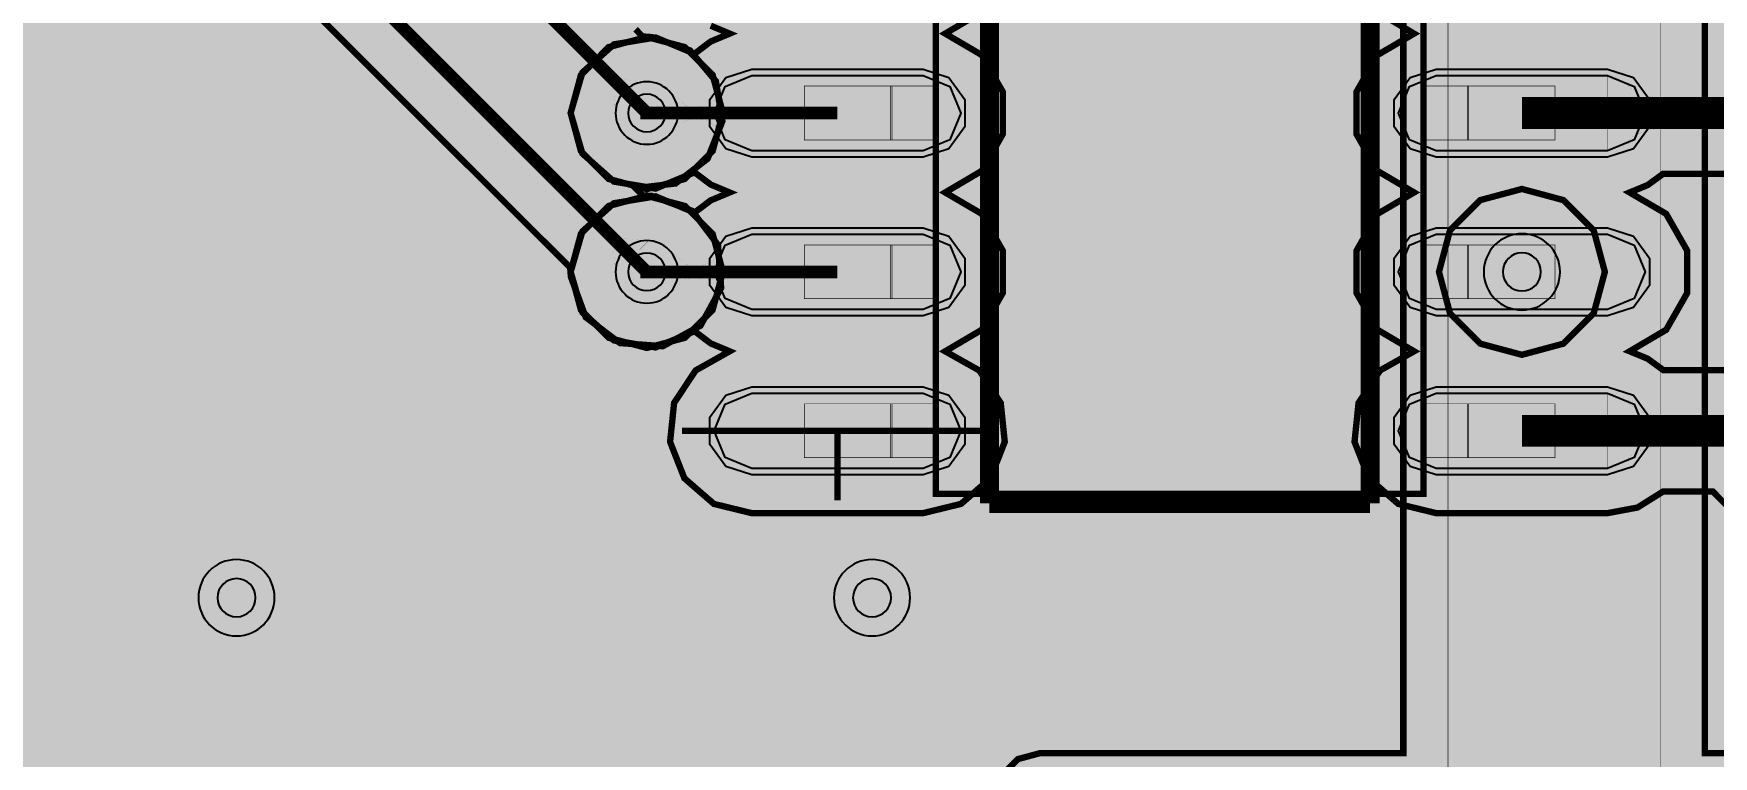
# Model space of a CAD drawing. Header units: millimetres. Extents: x 0 to 100, y -100 to 0.
# Drawn here: x 8.84 to 22.27, y -77.77 to -71.99 of the extents above; entities that cross this region are included whole.
import ezdxf

# ---------------------------------------------------------------- set-up
doc = ezdxf.new("R2010")
doc.units = ezdxf.units.MM
doc.header["$MEASUREMENT"] = 0
for name, color, linetype, true_color in [('Bottom-Layer', 7, 'Continuous', 0x0000ff), ('Component-Shape-Layer', 7, 'Continuous', 0x00cccc), ('Hole-Layer', 7, 'Continuous', 0x222222), ('Inner1', 7, 'Continuous', 0x999966), ('Inner2', 7, 'Continuous', 0x008000), ('Multi-Layer', 7, 'Continuous', 0xc0c0c0), ('Pin-Floating-Layer', 7, 'Continuous', 0xff99ff), ('Pin-Soldering-Layer', 7, 'Continuous', 0xcc9999), ('Top-Layer', 7, 'Continuous', 0xff0000), ('Top-Paste-Mask-Layer', 7, 'Continuous', 0x808080), ('Top-Silkscreen-Layer', 7, 'Continuous', 0xffcc00), ('Top-Solder-Mask-Layer', 7, 'Continuous', 0x800080)]:
    doc.layers.add(name, color=color, linetype=linetype, true_color=true_color)

msp = doc.modelspace()

# ---------------------------------------------------------------- hatches: boundary and pattern name
at = {"layer": 'Bottom-Layer'}
for points in [[(99.642, -0.358), (99.642, -99.642), (0.358, -99.642), (0.358, -0.358)], [(13.136, -72.63), (13.218, -72.934), (13.44, -73.157), (13.745, -73.238), (14.049, -73.157), (14.271, -72.934), (14.353, -72.63), (14.271, -72.326), (14.049, -72.103), (13.745, -72.022), (13.44, -72.103), (13.218, -72.326)], [(13.136, -73.9), (13.218, -74.204), (13.44, -74.427), (13.745, -74.508), (14.049, -74.427), (14.271, -74.204), (14.353, -73.9), (14.271, -73.596), (14.049, -73.373), (13.745, -73.292), (13.44, -73.373), (13.218, -73.596)], [(20.077, -73.9), (20.165, -74.231), (20.408, -74.474), (20.74, -74.563), (21.071, -74.474), (21.314, -74.231), (21.403, -73.9), (21.314, -73.568), (21.071, -73.326), (20.74, -73.237), (20.408, -73.326), (20.165, -73.568)]]:
    msp.add_hatch(color=256, dxfattribs=at).paths.add_polyline_path(points)
at = {"layer": 'Inner1'}
for points in [[(99.642, -0.358), (99.642, -99.642), (0.358, -99.642), (0.358, -0.358)], [(7.075, -50.822), (6.826, -51.097), (6.736, -51.457), (6.826, -51.817), (7.075, -52.092), (6.826, -52.367), (6.736, -52.727), (6.826, -53.087), (7.075, -53.362), (6.826, -53.637), (6.736, -53.997), (6.826, -54.357), (7.075, -54.632), (6.826, -54.907), (6.736, -55.267), (6.826, -55.627), (7.075, -55.902), (6.826, -56.177), (6.736, -56.537), (6.826, -56.897), (7.075, -57.172), (6.826, -57.447), (6.736, -57.807), (6.826, -58.167), (7.075, -58.442), (6.826, -58.717), (6.736, -59.077), (6.826, -59.437), (7.075, -59.712), (6.826, -59.987), (6.736, -60.347), (6.826, -60.707), (7.075, -60.982), (6.819, -61.27), (6.737, -61.647), (6.849, -62.017), (7.127, -62.284), (7.501, -62.381), (7.874, -62.284), (8.152, -62.017), (8.264, -61.647), (8.182, -61.27), (7.926, -60.982), (8.175, -60.707), (8.265, -60.347), (8.175, -59.987), (7.926, -59.712), (8.175, -59.437), (8.265, -59.077), (8.175, -58.717), (7.926, -58.442), (8.175, -58.167), (8.265, -57.807), (8.175, -57.447), (7.926, -57.172), (8.175, -56.897), (8.265, -56.537), (8.175, -56.177), (7.926, -55.902), (8.175, -55.627), (8.265, -55.267), (8.175, -54.907), (7.926, -54.632), (8.175, -54.357), (8.265, -53.997), (8.175, -53.637), (7.926, -53.362), (8.175, -53.087), (8.265, -52.727), (8.175, -52.367), (7.926, -52.092), (8.175, -51.817), (8.265, -51.457), (8.175, -51.097), (7.926, -50.822), (8.175, -50.547), (8.265, -50.187), (8.175, -49.827), (7.926, -49.552), (8.137, -49.34), (8.251, -49.064), (8.25, -48.765), (8.249, -48.754), (8.736, -48.267), (8.822, -48.635), (9.075, -48.917), (8.979, -48.993), (8.897, -49.083), (8.76, -49.363), (8.746, -49.674), (8.857, -49.964), (9.075, -50.187), (8.979, -50.263), (8.897, -50.353), (8.76, -50.633), (8.746, -50.944), (8.857, -51.234), (9.075, -51.457), (8.979, -51.533), (8.897, -51.623), (8.76, -51.903), (8.746, -52.214), (8.857, -52.504), (9.075, -52.727), (8.979, -52.803), (8.897, -52.893), (8.76, -53.173), (8.746, -53.484), (8.857, -53.774), (9.075, -53.997), (8.826, -54.272), (8.736, -54.632), (8.826, -54.992), (9.075, -55.267), (8.826, -55.542), (8.736, -55.902), (8.826, -56.262), (9.075, -56.537), (8.979, -56.613), (8.897, -56.703), (8.76, -56.983), (8.746, -57.294), (8.857, -57.584), (9.075, -57.807), (8.979, -57.883), (8.897, -57.973), (8.76, -58.253), (8.746, -58.564), (8.857, -58.854), (9.075, -59.077), (8.979, -59.153), (8.897, -59.243), (8.76, -59.523), (8.746, -59.834), (8.857, -60.124), (9.075, -60.347), (8.826, -60.622), (8.736, -60.983), (8.827, -61.343), (9.076, -61.618), (9.091, -61.63), (9.091, -69.656), (9.123, -69.813), (9.211, -69.945), (13.132, -73.866), (13.138, -73.94), (13.256, -74.262), (13.53, -74.469), (13.873, -74.494), (14.174, -74.33), (14.339, -74.028), (14.314, -73.686), (14.107, -73.412), (13.785, -73.293), (13.711, -73.288), (13.655, -73.231), (13.975, -73.193), (14.231, -72.995), (14.349, -72.695), (14.297, -72.376), (14.09, -72.129), (13.785, -72.023), (13.711, -72.018), (13.655, -71.961), (13.975, -71.923), (14.231, -71.725), (14.349, -71.425), (14.297, -71.106), (14.09, -70.859), (13.785, -70.753), (13.711, -70.748), (13.655, -70.691), (13.975, -70.653), (14.231, -70.455), (14.349, -70.155), (14.297, -69.836), (14.09, -69.589), (13.785, -69.483), (13.711, -69.478), (13.655, -69.421), (13.975, -69.383), (14.231, -69.185), (14.349, -68.885), (14.297, -68.566), (14.09, -68.319), (13.785, -68.213), (13.711, -68.208), (13.655, -68.151), (13.975, -68.113), (14.231, -67.915), (14.349, -67.615), (14.297, -67.296), (14.09, -67.049), (13.785, -66.943), (13.711, -66.938), (13.655, -66.881), (13.975, -66.843), (14.231, -66.645), (14.349, -66.345), (14.297, -66.026), (14.09, -65.779), (13.785, -65.673), (13.711, -65.668), (12.143, -64.1), (12.143, -61.095), (18.608, -67.559), (18.679, -67.835), (18.867, -68.048), (19.133, -68.152), (19.417, -68.124), (19.656, -67.969), (19.799, -67.723), (19.813, -67.438), (19.697, -67.178), (19.474, -66.999), (19.195, -66.942), (19.148, -66.943), (12.347, -60.141), (12.347, -58.252), (13.132, -59.037), (13.138, -59.111), (13.256, -59.433), (13.53, -59.64), (13.873, -59.665), (14.174, -59.501), (14.339, -59.199), (14.314, -58.857), (14.107, -58.583), (13.785, -58.464), (13.711, -58.459), (13.655, -58.402), (13.975, -58.364), (14.231, -58.166), (14.349, -57.866), (14.297, -57.547), (14.09, -57.3), (13.785, -57.194), (13.711, -57.189), (13.655, -57.132), (13.975, -57.094), (14.231, -56.896), (14.349, -56.596), (14.297, -56.277), (14.09, -56.03), (13.785, -55.924), (13.711, -55.919), (13.655, -55.862), (13.975, -55.824), (14.231, -55.626), (14.349, -55.326), (14.297, -55.007), (14.09, -54.76), (13.785, -54.654), (13.711, -54.649), (13.655, -54.592), (13.975, -54.554), (14.231, -54.356), (14.349, -54.056), (14.297, -53.737), (14.09, -53.49), (13.785, -53.384), (13.711, -53.379), (13.655, -53.322), (13.975, -53.284), (14.231, -53.086), (14.349, -52.786), (14.297, -52.467), (14.09, -52.22), (13.785, -52.114), (13.711, -52.109), (13.701, -52.098), (13.701, -52.057), (13.937, -52.028), (14.143, -51.91), (14.289, -51.722), (14.351, -51.492), (14.321, -51.256), (14.202, -51.05), (14.154, -50.994), (14.154, -47.452), (14.123, -47.296), (14.034, -47.163), (10.248, -43.377), (10.25, -43.35), (10.263, -43.257), (10.264, -43.163), (10.261, -43.122), (10.255, -43.081), (18.721, -51.546), (18.721, -52.264), (18.673, -52.32), (18.529, -52.632), (18.576, -52.972), (18.801, -53.232), (19.13, -53.329), (19.46, -53.232), (19.684, -52.972), (19.732, -52.632), (19.587, -52.32), (19.539, -52.264), (19.539, -51.614), (19.581, -51.363), (19.466, -51.135), (19.428, -51.097), (19.419, -51.088), (19.41, -51.079), (12.968, -44.637), (13.021, -44.647), (13.074, -44.651), (13.288, -44.651), (13.344, -44.699), (13.655, -44.843), (13.995, -44.796), (14.256, -44.571), (14.353, -44.242), (14.256, -43.912), (13.996, -43.688), (13.656, -43.64), (13.344, -43.784), (13.288, -43.833), (13.243, -43.833), (10.248, -40.837), (10.25, -40.81), (10.257, -40.774), (10.261, -40.738), (12.785, -43.261), (12.917, -43.35), (13.074, -43.381), (13.288, -43.381), (13.344, -43.429), (13.655, -43.573), (13.995, -43.526), (14.256, -43.301), (14.353, -42.972), (14.256, -42.642), (13.996, -42.418), (13.656, -42.37), (13.344, -42.514), (13.288, -42.563), (13.243, -42.563), (10.248, -39.567), (10.25, -39.54), (10.258, -39.494), (10.263, -39.447), (10.265, -39.4), (10.264, -39.353), (10.178, -39.037), (9.967, -38.786), (9.671, -38.647), (9.344, -38.643), (9.045, -38.777), (9.045, -29.611), (13.143, -25.513), (13.174, -25.813), (13.345, -26.061), (13.614, -26.197), (13.915, -26.186), (14.175, -26.033), (14.328, -25.773), (14.338, -25.472), (14.203, -25.203), (13.954, -25.032), (13.655, -25.001), (13.711, -24.945), (13.784, -24.94), (14.089, -24.834), (14.297, -24.587), (14.349, -24.268), (14.231, -23.967), (13.975, -23.77), (13.655, -23.731), (13.711, -23.675), (13.784, -23.67), (14.089, -23.564), (14.297, -23.317), (14.349, -22.998), (14.231, -22.697), (13.975, -22.5), (13.655, -22.461), (13.711, -22.405), (13.784, -22.4), (14.043, -22.323), (14.243, -22.141), (14.345, -21.891), (14.328, -21.621), (14.196, -21.386), (13.975, -21.23), (14.14, -21.066), (16.545, -21.066), (18.612, -23.133), (18.712, -23.403), (18.925, -23.597), (19.203, -23.671), (19.484, -23.608), (19.705, -23.424), (19.816, -23.158), (19.793, -22.871), (19.64, -22.627), (19.392, -22.481), (19.104, -22.465), (19.101, -22.465), (17.003, -20.368), (16.871, -20.279), (16.714, -20.248), (13.92, -20.248), (13.688, -20.32), (13.538, -20.511), (6.569, -27.48), (6.48, -27.613), (6.449, -27.769), (6.449, -44.471), (6.48, -44.627), (6.569, -44.76), (6.752, -44.944), (6.751, -44.955), (6.75, -45.254), (6.864, -45.53), (7.075, -45.742), (6.842, -45.99), (6.739, -46.314), (6.788, -46.651), (6.977, -46.934), (7.025, -46.975), (7.075, -47.012), (6.833, -47.275), (6.737, -47.62), (6.809, -47.971), (7.032, -48.251), (7.053, -48.267), (7.075, -48.282), (6.833, -48.545), (6.737, -48.89), (6.809, -49.241), (7.032, -49.521), (7.053, -49.537), (7.075, -49.552), (6.826, -49.827), (6.736, -50.187), (6.826, -50.547)], [(20.077, -73.9), (20.165, -74.231), (20.408, -74.474), (20.74, -74.563), (21.071, -74.474), (21.314, -74.231), (21.403, -73.9), (21.314, -73.568), (21.071, -73.326), (20.74, -73.237), (20.408, -73.326), (20.165, -73.568)]]:
    msp.add_hatch(color=256, dxfattribs=at).paths.add_polyline_path(points)
at = {"layer": 'Inner2'}
for points in [[(99.642, -0.358), (99.642, -99.642), (0.358, -99.642), (0.358, -0.358)], [(20.15, -80.477), (21.845, -80.477), (22.084, -80.385), (22.201, -80.158), (22.396, -80.158), (22.262, -80.424), (22.257, -80.721), (22.384, -80.991), (22.615, -81.178), (22.906, -81.245), (23.196, -81.178), (23.427, -80.991), (23.554, -80.721), (23.55, -80.424), (23.416, -80.158), (52.054, -80.158), (51.92, -80.424), (51.915, -80.721), (52.042, -80.991), (52.274, -81.178), (52.564, -81.245), (52.854, -81.178), (53.085, -80.991), (53.212, -80.721), (53.208, -80.424), (53.074, -80.158), (66.883, -80.158), (66.749, -80.424), (66.744, -80.721), (66.871, -80.991), (67.103, -81.178), (67.393, -81.245), (67.683, -81.178), (67.914, -80.991), (68.041, -80.721), (68.037, -80.424), (67.903, -80.158), (75.335, -80.158), (75.443, -80.22), (75.565, -80.241), (85.725, -80.241), (85.904, -80.193), (86.035, -80.062), (86.083, -79.883), (86.083, -70.57), (86.153, -70.407), (86.176, -70.231), (86.153, -70.056), (86.083, -69.893), (86.083, -68.072), (86.035, -67.893), (85.904, -67.762), (85.725, -67.714), (75.565, -67.714), (75.386, -67.762), (75.255, -67.893), (75.207, -68.072), (75.207, -77.747), (22.203, -77.747), (22.203, -22.203), (83.525, -22.203), (83.704, -22.155), (83.835, -22.024), (83.883, -21.845), (83.883, -20.15), (83.835, -19.971), (83.704, -19.84), (83.525, -19.792), (32.89, -19.792), (33.176, -19.571), (33.303, -19.233), (33.235, -18.878), (32.99, -18.612), (32.643, -18.514), (32.295, -18.612), (32.05, -18.878), (31.982, -19.233), (32.109, -19.571), (32.395, -19.792), (22.203, -19.792), (22.203, -17.302), (22.155, -17.123), (22.024, -16.992), (21.845, -16.944), (21.082, -16.944), (20.752, -16.856), (20.422, -16.944), (20.15, -16.944), (19.971, -16.992), (19.84, -17.123), (19.792, -17.302), (19.792, -22.869), (19.6, -22.591), (19.288, -22.459), (18.955, -22.514), (18.702, -22.738), (18.608, -23.063), (18.702, -23.388), (18.955, -23.612), (19.288, -23.667), (19.6, -23.534), (19.792, -23.256), (19.792, -67.356), (19.6, -67.078), (19.288, -66.946), (18.955, -67.001), (18.702, -67.225), (18.608, -67.55), (18.702, -67.875), (18.955, -68.099), (19.288, -68.154), (19.6, -68.021), (19.792, -67.743), (19.792, -77.747), (16.891, -77.747), (16.712, -77.795), (16.581, -77.926), (16.533, -78.105), (16.533, -79.8), (16.581, -79.979), (16.712, -80.11), (16.891, -80.158), (19.794, -80.158), (19.911, -80.385)], [(20.15, -17.302), (21.845, -17.302), (21.845, -80.119), (20.15, -80.119)], [(13.136, -72.63), (13.218, -72.934), (13.44, -73.157), (13.745, -73.238), (14.049, -73.157), (14.271, -72.934), (14.353, -72.63), (14.271, -72.326), (14.049, -72.103), (13.745, -72.022), (13.44, -72.103), (13.218, -72.326)], [(13.136, -73.9), (13.218, -74.204), (13.44, -74.427), (13.745, -74.508), (14.049, -74.427), (14.271, -74.204), (14.353, -73.9), (14.271, -73.596), (14.049, -73.373), (13.745, -73.292), (13.44, -73.373), (13.218, -73.596)]]:
    msp.add_hatch(color=256, dxfattribs=at).paths.add_polyline_path(points)
at = {"layer": 'Pin-Floating-Layer'}
for points in [[(15.694, -72.415), (16.064, -72.415), (16.064, -72.845), (15.694, -72.845)], [(15.694, -72.415), (16.064, -72.415), (16.064, -72.845), (15.694, -72.845)], [(20.314, -72.415), (20.314, -72.845), (19.944, -72.845), (19.944, -72.415)], [(20.314, -72.415), (20.314, -72.845), (19.944, -72.845), (19.944, -72.415)], [(15.694, -73.685), (16.064, -73.685), (16.064, -74.115), (15.694, -74.115)], [(15.694, -73.685), (16.064, -73.685), (16.064, -74.115), (15.694, -74.115)], [(20.314, -73.685), (20.314, -74.115), (19.944, -74.115), (19.944, -73.685)], [(20.314, -73.685), (20.314, -74.115), (19.944, -74.115), (19.944, -73.685)], [(15.694, -74.955), (16.064, -74.955), (16.064, -75.385), (15.694, -75.385)], [(15.694, -74.955), (16.064, -74.955), (16.064, -75.385), (15.694, -75.385)], [(20.314, -74.955), (20.314, -75.385), (19.944, -75.385), (19.944, -74.955)], [(20.314, -74.955), (20.314, -75.385), (19.944, -75.385), (19.944, -74.955)]]:
    msp.add_hatch(color=256, dxfattribs=at).paths.add_polyline_path(points)
at = {"layer": 'Pin-Soldering-Layer'}
for points in [[(15.004, -72.415), (15.704, -72.415), (15.704, -72.845), (15.004, -72.845)], [(15.004, -72.415), (15.704, -72.415), (15.704, -72.845), (15.004, -72.845)], [(21.004, -72.415), (21.004, -72.845), (20.304, -72.845), (20.304, -72.415)], [(21.004, -72.415), (21.004, -72.845), (20.304, -72.845), (20.304, -72.415)], [(15.004, -73.685), (15.704, -73.685), (15.704, -74.115), (15.004, -74.115)], [(15.004, -73.685), (15.704, -73.685), (15.704, -74.115), (15.004, -74.115)], [(21.004, -73.685), (21.004, -74.115), (20.304, -74.115), (20.304, -73.685)], [(21.004, -73.685), (21.004, -74.115), (20.304, -74.115), (20.304, -73.685)], [(15.004, -74.955), (15.704, -74.955), (15.704, -75.385), (15.004, -75.385)], [(15.004, -74.955), (15.704, -74.955), (15.704, -75.385), (15.004, -75.385)], [(21.004, -74.955), (21.004, -75.385), (20.304, -75.385), (20.304, -74.955)], [(21.004, -74.955), (21.004, -75.385), (20.304, -75.385), (20.304, -74.955)]]:
    msp.add_hatch(color=256, dxfattribs=at).paths.add_polyline_path(points)
at = {"layer": 'Top-Layer'}
for points in [[(99.642, -0.358), (99.642, -99.642), (0.358, -99.642), (0.358, -0.358)], [(21.87, -73.115), (24.098, -73.115), (24.284, -73.078), (24.441, -72.973), (25.794, -71.62), (25.899, -71.463), (25.936, -71.277), (25.936, -51.378), (28.546, -53.988), (28.789, -54.277), (28.979, -54.603), (28.979, -66.548), (29.016, -66.734), (29.121, -66.891), (33.439, -71.209), (33.596, -71.314), (33.782, -71.351), (47.371, -71.351), (47.557, -71.314), (47.714, -71.209), (51.222, -67.702), (51.222, -70.719), (48.437, -73.503), (48.147, -73.747), (47.82, -73.937), (29.591, -73.937), (29.405, -73.974), (29.248, -74.079), (27.643, -75.685), (27.537, -75.842), (27.5, -76.028), (27.5, -78.003), (27.41, -78.128), (27.351, -78.272), (27.292, -78.128), (27.201, -78.003), (27.201, -76.458), (27.209, -76.443), (27.225, -76.421), (27.358, -76.162), (27.367, -75.871), (27.25, -75.604), (27.03, -75.413), (26.749, -75.335), (26.462, -75.384), (26.224, -75.552), (26.081, -75.806), (25.937, -75.552), (25.699, -75.384), (25.412, -75.335), (25.132, -75.413), (24.912, -75.604), (24.795, -75.871), (24.803, -76.162), (24.936, -76.421), (24.952, -76.443), (24.96, -76.458), (24.96, -78.003), (24.87, -78.128), (24.811, -78.272), (24.752, -78.128), (24.661, -78.003), (24.661, -76.881), (24.624, -76.695), (24.519, -76.538), (22.808, -74.827), (22.65, -74.722), (22.465, -74.685), (21.87, -74.685), (21.745, -74.594), (21.601, -74.535), (21.893, -74.363), (22.061, -74.069), (22.061, -73.73), (21.893, -73.436), (21.601, -73.265), (21.745, -73.206)], [(14.126, -73.426), (13.815, -73.296), (13.482, -73.351), (13.23, -73.576), (13.136, -73.9), (13.23, -74.224), (13.482, -74.448), (13.815, -74.504), (14.126, -74.374), (14.256, -74.472), (14.407, -74.535), (14.135, -74.688), (13.963, -74.948), (13.931, -75.259), (14.045, -75.55), (14.281, -75.755), (14.584, -75.829), (15.953, -75.829), (16.256, -75.755), (16.492, -75.55), (16.606, -75.259), (16.574, -74.948), (16.402, -74.688), (16.13, -74.535), (16.422, -74.363), (16.59, -74.069), (16.59, -73.73), (16.422, -73.436), (16.13, -73.265), (16.422, -73.093), (16.59, -72.799), (16.59, -72.46), (16.422, -72.166), (16.13, -71.995), (16.422, -71.823), (16.59, -71.529), (16.59, -71.19), (16.422, -70.896), (16.13, -70.725), (16.422, -70.553), (16.59, -70.259), (16.59, -69.92), (16.422, -69.626), (16.13, -69.455), (16.422, -69.283), (16.59, -68.989), (16.59, -68.65), (16.422, -68.356), (16.13, -68.185), (16.422, -68.013), (16.59, -67.719), (16.59, -67.38), (16.422, -67.086), (16.13, -66.915), (16.402, -66.762), (16.574, -66.501), (16.606, -66.191), (16.492, -65.9), (16.256, -65.695), (15.953, -65.621), (14.584, -65.621), (14.337, -65.669), (14.126, -65.806), (13.815, -65.676), (13.482, -65.731), (13.23, -65.956), (13.136, -66.28), (13.23, -66.604), (13.482, -66.828), (13.815, -66.884), (14.126, -66.754), (14.256, -66.852), (14.407, -66.915), (14.256, -66.978), (14.126, -67.076), (13.815, -66.946), (13.482, -67.001), (13.23, -67.226), (13.136, -67.55), (13.23, -67.874), (13.482, -68.098), (13.815, -68.154), (14.126, -68.024), (14.256, -68.122), (14.407, -68.185), (14.256, -68.248), (14.126, -68.346), (13.815, -68.216), (13.482, -68.271), (13.23, -68.496), (13.136, -68.82), (13.23, -69.144), (13.482, -69.368), (13.815, -69.424), (14.126, -69.294), (14.256, -69.392), (14.407, -69.455), (14.256, -69.518), (14.126, -69.616), (13.815, -69.486), (13.482, -69.541), (13.23, -69.766), (13.136, -70.09), (13.23, -70.414), (13.482, -70.638), (13.815, -70.694), (14.126, -70.564), (14.256, -70.662), (14.407, -70.725), (14.256, -70.788), (14.126, -70.886), (13.815, -70.756), (13.482, -70.811), (13.23, -71.036), (13.136, -71.36), (13.23, -71.684), (13.482, -71.908), (13.815, -71.964), (14.126, -71.834), (14.256, -71.932), (14.407, -71.995), (14.256, -72.058), (14.126, -72.156), (13.815, -72.026), (13.482, -72.081), (13.23, -72.306), (13.136, -72.63), (13.23, -72.954), (13.482, -73.178), (13.815, -73.234), (14.126, -73.104), (14.256, -73.202), (14.407, -73.265), (14.256, -73.328)], [(14.584, -72.931), (14.371, -72.843), (14.283, -72.63), (14.371, -72.417), (14.584, -72.329), (15.953, -72.329), (16.166, -72.417), (16.254, -72.63), (16.166, -72.843), (15.953, -72.931)], [(20.055, -72.931), (19.842, -72.843), (19.754, -72.63), (19.842, -72.417), (20.055, -72.329), (21.424, -72.329), (21.637, -72.417), (21.725, -72.63), (21.637, -72.843), (21.424, -72.931)], [(14.584, -74.201), (14.371, -74.113), (14.283, -73.9), (14.371, -73.687), (14.584, -73.599), (15.953, -73.599), (16.166, -73.687), (16.254, -73.9), (16.166, -74.113), (15.953, -74.201)], [(20.055, -74.201), (19.842, -74.113), (19.754, -73.9), (19.842, -73.687), (20.055, -73.599), (21.424, -73.599), (21.637, -73.687), (21.725, -73.9), (21.637, -74.113), (21.424, -74.201)], [(14.584, -75.471), (14.371, -75.383), (14.283, -75.17), (14.371, -74.957), (14.584, -74.869), (15.953, -74.869), (16.166, -74.957), (16.254, -75.17), (16.166, -75.383), (15.953, -75.471)], [(20.055, -75.471), (19.842, -75.383), (19.754, -75.17), (19.842, -74.957), (20.055, -74.869), (21.424, -74.869), (21.637, -74.957), (21.725, -75.17), (21.637, -75.383), (21.424, -75.471)]]:
    msp.add_hatch(color=256, dxfattribs=at).paths.add_polyline_path(points)
at = {"layer": 'Top-Paste-Mask-Layer'}
for points in [[(14.584, -72.931), (14.371, -72.843), (14.283, -72.63), (14.371, -72.417), (14.584, -72.329), (15.953, -72.329), (16.166, -72.417), (16.254, -72.63), (16.166, -72.843), (15.953, -72.931)], [(20.055, -72.931), (19.842, -72.843), (19.754, -72.63), (19.842, -72.417), (20.055, -72.329), (21.424, -72.329), (21.637, -72.417), (21.725, -72.63), (21.637, -72.843), (21.424, -72.931)], [(14.584, -74.201), (14.371, -74.113), (14.283, -73.9), (14.371, -73.687), (14.584, -73.599), (15.953, -73.599), (16.166, -73.687), (16.254, -73.9), (16.166, -74.113), (15.953, -74.201)], [(20.055, -74.201), (19.842, -74.113), (19.754, -73.9), (19.842, -73.687), (20.055, -73.599), (21.424, -73.599), (21.637, -73.687), (21.725, -73.9), (21.637, -74.113), (21.424, -74.201)], [(14.584, -75.471), (14.371, -75.383), (14.283, -75.17), (14.371, -74.957), (14.584, -74.869), (15.953, -74.869), (16.166, -74.957), (16.254, -75.17), (16.166, -75.383), (15.953, -75.471)], [(20.055, -75.471), (19.842, -75.383), (19.754, -75.17), (19.842, -74.957), (20.055, -74.869), (21.424, -74.869), (21.637, -74.957), (21.725, -75.17), (21.637, -75.383), (21.424, -75.471)]]:
    msp.add_hatch(color=256, dxfattribs=at).paths.add_polyline_path(points)
at = {"layer": 'Top-Solder-Mask-Layer'}
for points in [[(14.584, -72.982), (14.377, -72.915), (14.249, -72.739), (14.249, -72.521), (14.377, -72.345), (14.584, -72.278), (15.953, -72.278), (16.16, -72.345), (16.288, -72.521), (16.288, -72.739), (16.16, -72.915), (15.953, -72.982)], [(20.055, -72.982), (19.848, -72.915), (19.72, -72.739), (19.72, -72.521), (19.848, -72.345), (20.055, -72.278), (21.424, -72.278), (21.631, -72.345), (21.759, -72.521), (21.759, -72.739), (21.631, -72.915), (21.424, -72.982)], [(14.584, -74.252), (14.377, -74.185), (14.249, -74.009), (14.249, -73.791), (14.377, -73.615), (14.584, -73.548), (15.953, -73.548), (16.16, -73.615), (16.288, -73.791), (16.288, -74.009), (16.16, -74.185), (15.953, -74.252)], [(20.055, -74.252), (19.848, -74.185), (19.72, -74.009), (19.72, -73.791), (19.848, -73.615), (20.055, -73.548), (21.424, -73.548), (21.631, -73.615), (21.759, -73.791), (21.759, -74.009), (21.631, -74.185), (21.424, -74.252)], [(14.584, -75.522), (14.377, -75.455), (14.249, -75.279), (14.249, -75.061), (14.377, -74.885), (14.584, -74.818), (15.953, -74.818), (16.16, -74.885), (16.288, -75.061), (16.288, -75.279), (16.16, -75.455), (15.953, -75.522)], [(20.055, -75.522), (19.848, -75.455), (19.72, -75.279), (19.72, -75.061), (19.848, -74.885), (20.055, -74.818), (21.424, -74.818), (21.631, -74.885), (21.759, -75.061), (21.759, -75.279), (21.631, -75.455), (21.424, -75.522)]]:
    msp.add_hatch(color=256, dxfattribs=at).paths.add_polyline_path(points)

# ---------------------------------------------------------------- linework, layer by layer
at = {"layer": 'Bottom-Layer', "const_width": 0.0508}
for points in [[(13.136, -72.63), (13.218, -72.934), (13.44, -73.157), (13.745, -73.238), (14.049, -73.157), (14.271, -72.934), (14.353, -72.63), (14.271, -72.326), (14.049, -72.103), (13.745, -72.022), (13.44, -72.103), (13.218, -72.326)], [(13.136, -73.9), (13.218, -74.204), (13.44, -74.427), (13.745, -74.508), (14.049, -74.427), (14.271, -74.204), (14.353, -73.9), (14.271, -73.596), (14.049, -73.373), (13.745, -73.292), (13.44, -73.373), (13.218, -73.596)], [(20.077, -73.9), (20.165, -74.231), (20.408, -74.474), (20.74, -74.563), (21.071, -74.474), (21.314, -74.231), (21.403, -73.9), (21.314, -73.568), (21.071, -73.326), (20.74, -73.237), (20.408, -73.326), (20.165, -73.568)]]:
    msp.add_lwpolyline(points, close=True, dxfattribs=at)
at = {"layer": 'Component-Shape-Layer', "const_width": 0.0508}
msp.add_lwpolyline([(16.054, -65.775), (19.954, -65.775), (19.954, -75.675), (16.054, -75.675)], close=True, dxfattribs=at)
msp.add_lwpolyline([(16.054, -65.775), (19.954, -65.775), (19.954, -75.675), (16.054, -75.675)], close=True, dxfattribs=at)
at = {"layer": 'Hole-Layer'}
for points in [[(13.595, -72.63, 1), (13.895, -72.63, 1)], [(13.595, -73.9, 1), (13.895, -73.9, 1)], [(20.587, -73.9, 1), (20.892, -73.9, 1)]]:
    msp.add_lwpolyline(points, format="xyb", close=True, dxfattribs=at)
for points in [[(10.313, -76.505, 1), (10.618, -76.505), (10.618, -76.505, 1), (10.313, -76.505)], [(15.393, -76.505, 1), (15.698, -76.505), (15.698, -76.505, 1), (15.393, -76.505)]]:
    msp.add_lwpolyline(points, format="xyb", dxfattribs=at)
at = {"layer": 'Inner1'}
for points, const_width in [([(13.745, -72.63), (10.668, -69.553)], 0.102), ([(13.745, -73.9), (9.501, -69.656)], 0.102), ([(9.211, -69.945), (13.132, -73.866), (13.138, -73.94), (13.256, -74.262), (13.53, -74.469), (13.873, -74.494), (14.174, -74.33), (14.339, -74.028), (14.314, -73.686), (14.107, -73.412), (13.785, -73.293), (13.711, -73.288), (13.655, -73.231), (13.975, -73.193), (14.231, -72.995), (14.349, -72.695), (14.297, -72.376), (14.09, -72.129), (13.785, -72.023), (13.711, -72.018), (13.655, -71.961)], 0.0508)]:
    msp.add_lwpolyline(points, dxfattribs=dict(at, const_width=const_width))
for points, const_width in [([(13.468, -72.425), (13.54, -72.353), (13.566, -72.363), (13.617, -72.37), (13.76, -72.38), (13.495, -72.646), (13.485, -72.503), (13.478, -72.452)], 0.000254), ([(20.077, -73.9), (20.165, -74.231), (20.408, -74.474), (20.74, -74.563), (21.071, -74.474), (21.314, -74.231), (21.403, -73.9), (21.314, -73.568), (21.071, -73.326), (20.74, -73.237), (20.408, -73.326), (20.165, -73.568)], 0.0508), ([(13.468, -73.695), (13.54, -73.623), (13.566, -73.633), (13.617, -73.64), (13.76, -73.65), (13.495, -73.916), (13.485, -73.773), (13.478, -73.722)], 0.000254)]:
    msp.add_lwpolyline(points, close=True, dxfattribs=dict(at, const_width=const_width))
at = {"layer": 'Inner2'}
for points, const_width in [([(20.15, -17.302), (21.845, -17.302), (21.845, -80.119), (20.15, -80.119)], 0.00508), ([(13.136, -72.63), (13.218, -72.934), (13.44, -73.157), (13.745, -73.238), (14.049, -73.157), (14.271, -72.934), (14.353, -72.63), (14.271, -72.326), (14.049, -72.103), (13.745, -72.022), (13.44, -72.103), (13.218, -72.326)], 0.0508), ([(13.136, -73.9), (13.218, -74.204), (13.44, -74.427), (13.745, -74.508), (14.049, -74.427), (14.271, -74.204), (14.353, -73.9), (14.271, -73.596), (14.049, -73.373), (13.745, -73.292), (13.44, -73.373), (13.218, -73.596)], 0.0508)]:
    msp.add_lwpolyline(points, close=True, dxfattribs=dict(at, const_width=const_width))
at = {"layer": 'Inner2', "const_width": 0.0508}
for points in [[(75.207, -77.747), (22.203, -77.747), (22.203, -22.203), (83.525, -22.203)], [(19.792, -23.256), (19.792, -67.356), (19.6, -67.078), (19.288, -66.946), (18.955, -67.001), (18.702, -67.225), (18.608, -67.55), (18.702, -67.875), (18.955, -68.099), (19.288, -68.154), (19.6, -68.021), (19.792, -67.743), (19.792, -77.747), (16.891, -77.747), (16.712, -77.795), (16.581, -77.926)]]:
    msp.add_lwpolyline(points, dxfattribs=at)
at = {"layer": 'Multi-Layer'}
for points in [[(13.495, -72.63, 1), (13.995, -72.63, 1)], [(13.495, -73.9, 1), (13.995, -73.9, 1)]]:
    msp.add_lwpolyline(points, format="xyb", close=True, dxfattribs=at)
for points in [[(20.435, -73.9, 1), (21.045, -73.9), (21.045, -73.9, 1), (20.435, -73.9)], [(10.16, -76.505, 1), (10.77, -76.505), (10.77, -76.505, 1), (10.16, -76.505)], [(15.24, -76.505, 1), (15.85, -76.505), (15.85, -76.505, 1), (15.24, -76.505)]]:
    msp.add_lwpolyline(points, format="xyb", dxfattribs=at)
at = {"layer": 'Pin-Floating-Layer', "const_width": 0.00508}
for points in [[(15.694, -72.415), (16.064, -72.415), (16.064, -72.845), (15.694, -72.845)], [(15.694, -72.415), (16.064, -72.415), (16.064, -72.845), (15.694, -72.845)], [(20.314, -72.415), (20.314, -72.845), (19.944, -72.845), (19.944, -72.415)], [(20.314, -72.415), (20.314, -72.845), (19.944, -72.845), (19.944, -72.415)], [(15.694, -73.685), (16.064, -73.685), (16.064, -74.115), (15.694, -74.115)], [(15.694, -73.685), (16.064, -73.685), (16.064, -74.115), (15.694, -74.115)], [(20.314, -73.685), (20.314, -74.115), (19.944, -74.115), (19.944, -73.685)], [(20.314, -73.685), (20.314, -74.115), (19.944, -74.115), (19.944, -73.685)], [(15.694, -74.955), (16.064, -74.955), (16.064, -75.385), (15.694, -75.385)], [(15.694, -74.955), (16.064, -74.955), (16.064, -75.385), (15.694, -75.385)], [(20.314, -74.955), (20.314, -75.385), (19.944, -75.385), (19.944, -74.955)], [(20.314, -74.955), (20.314, -75.385), (19.944, -75.385), (19.944, -74.955)]]:
    msp.add_lwpolyline(points, close=True, dxfattribs=at)
at = {"layer": 'Pin-Soldering-Layer', "const_width": 0.00508}
for points in [[(15.004, -72.415), (15.704, -72.415), (15.704, -72.845), (15.004, -72.845)], [(15.004, -72.415), (15.704, -72.415), (15.704, -72.845), (15.004, -72.845)], [(21.004, -72.415), (21.004, -72.845), (20.304, -72.845), (20.304, -72.415)], [(21.004, -72.415), (21.004, -72.845), (20.304, -72.845), (20.304, -72.415)], [(15.004, -73.685), (15.704, -73.685), (15.704, -74.115), (15.004, -74.115)], [(15.004, -73.685), (15.704, -73.685), (15.704, -74.115), (15.004, -74.115)], [(21.004, -73.685), (21.004, -74.115), (20.304, -74.115), (20.304, -73.685)], [(21.004, -73.685), (21.004, -74.115), (20.304, -74.115), (20.304, -73.685)], [(15.004, -74.955), (15.704, -74.955), (15.704, -75.385), (15.004, -75.385)], [(15.004, -74.955), (15.704, -74.955), (15.704, -75.385), (15.004, -75.385)], [(21.004, -74.955), (21.004, -75.385), (20.304, -75.385), (20.304, -74.955)], [(21.004, -74.955), (21.004, -75.385), (20.304, -75.385), (20.304, -74.955)]]:
    msp.add_lwpolyline(points, close=True, dxfattribs=at)
at = {"layer": 'Top-Layer'}
for points, const_width in [([(14.256, -71.932), (14.407, -71.995), (14.256, -72.058), (14.126, -72.156), (13.815, -72.026), (13.482, -72.081), (13.23, -72.306), (13.136, -72.63), (13.23, -72.954), (13.482, -73.178), (13.815, -73.234), (14.126, -73.104), (14.256, -73.202), (14.407, -73.265), (14.256, -73.328), (14.126, -73.426), (13.815, -73.296), (13.482, -73.351), (13.23, -73.576), (13.136, -73.9), (13.23, -74.224), (13.482, -74.448), (13.815, -74.504), (14.126, -74.374), (14.256, -74.472), (14.407, -74.535), (14.135, -74.688), (13.963, -74.948), (13.931, -75.259), (14.045, -75.55), (14.281, -75.755), (14.584, -75.829), (15.953, -75.829), (16.256, -75.755), (16.492, -75.55), (16.606, -75.259), (16.574, -74.948), (16.402, -74.688), (16.13, -74.535), (16.422, -74.363), (16.59, -74.069), (16.59, -73.73), (16.422, -73.436), (16.13, -73.265), (16.422, -73.093), (16.59, -72.799), (16.59, -72.46), (16.422, -72.166), (16.13, -71.995), (16.422, -71.823)], 0.0508), ([(19.586, -71.823), (19.878, -71.995), (19.586, -72.166), (19.418, -72.46), (19.418, -72.799), (19.586, -73.093), (19.878, -73.265), (19.586, -73.436), (19.418, -73.73), (19.418, -74.069), (19.586, -74.363), (19.878, -74.535), (19.606, -74.688), (19.434, -74.948), (19.402, -75.259), (19.516, -75.55), (19.752, -75.755), (20.055, -75.829), (21.424, -75.829), (21.664, -75.784), (21.87, -75.655), (22.264, -75.655), (23.69, -77.082)], 0.0508), ([(20.74, -72.63), (24.098, -72.63)], 0.254), ([(13.694, -72.63), (15.269, -72.63)], 0.102), ([(22.465, -74.685), (21.87, -74.685), (21.745, -74.594), (21.601, -74.535), (21.893, -74.363), (22.061, -74.069), (22.061, -73.73), (21.893, -73.436), (21.601, -73.265), (21.745, -73.206), (21.87, -73.115), (24.098, -73.115)], 0.0508), ([(13.694, -73.9), (15.269, -73.9)], 0.102), ([(22.465, -75.17), (20.74, -75.17)], 0.254), ([(15.269, -75.17), (14.026, -75.17)], 0.0508), ([(15.269, -75.17), (15.269, -75.727)], 0.0508), ([(15.269, -75.17), (16.511, -75.17)], 0.0508)]:
    msp.add_lwpolyline(points, dxfattribs=dict(at, const_width=const_width))
for points in [[(14.584, -72.931), (14.371, -72.843), (14.283, -72.63), (14.371, -72.417), (14.584, -72.329), (15.953, -72.329), (16.166, -72.417), (16.254, -72.63), (16.166, -72.843), (15.953, -72.931)], [(20.055, -72.931), (19.842, -72.843), (19.754, -72.63), (19.842, -72.417), (20.055, -72.329), (21.424, -72.329), (21.637, -72.417), (21.725, -72.63), (21.637, -72.843), (21.424, -72.931)], [(14.584, -74.201), (14.371, -74.113), (14.283, -73.9), (14.371, -73.687), (14.584, -73.599), (15.953, -73.599), (16.166, -73.687), (16.254, -73.9), (16.166, -74.113), (15.953, -74.201)], [(20.055, -74.201), (19.842, -74.113), (19.754, -73.9), (19.842, -73.687), (20.055, -73.599), (21.424, -73.599), (21.637, -73.687), (21.725, -73.9), (21.637, -74.113), (21.424, -74.201)], [(14.584, -75.471), (14.371, -75.383), (14.283, -75.17), (14.371, -74.957), (14.584, -74.869), (15.953, -74.869), (16.166, -74.957), (16.254, -75.17), (16.166, -75.383), (15.953, -75.471)], [(20.055, -75.471), (19.842, -75.383), (19.754, -75.17), (19.842, -74.957), (20.055, -74.869), (21.424, -74.869), (21.637, -74.957), (21.725, -75.17), (21.637, -75.383), (21.424, -75.471)]]:
    msp.add_lwpolyline(points, close=True, dxfattribs=at)
at = {"layer": 'Top-Layer', "const_width": 0.000254}
for points in [[(21.805, -72.503), (21.805, -72.757), (21.748, -72.764), (21.693, -72.784), (21.64, -72.812), (21.589, -72.844), (21.498, -72.904), (21.458, -72.923), (21.424, -72.931), (21.424, -72.329), (21.458, -72.336), (21.498, -72.356), (21.589, -72.416), (21.64, -72.448), (21.693, -72.476), (21.748, -72.495)], [(14.085, -72.579), (14.085, -72.681), (14.059, -72.692), (14.018, -72.723), (13.91, -72.817), (13.91, -72.442), (14.018, -72.536), (14.059, -72.567)], [(14.159, -72.681), (14.159, -72.579), (14.205, -72.573), (14.25, -72.555), (14.288, -72.531), (14.302, -72.517), (14.311, -72.503), (14.311, -72.757), (14.302, -72.743), (14.288, -72.729), (14.25, -72.704), (14.205, -72.687)], [(14.085, -73.849), (14.085, -73.951), (14.059, -73.962), (14.018, -73.993), (13.91, -74.087), (13.91, -73.712), (14.018, -73.806), (14.059, -73.837)], [(14.159, -73.951), (14.159, -73.849), (14.205, -73.843), (14.25, -73.825), (14.288, -73.801), (14.302, -73.787), (14.311, -73.773), (14.311, -74.027), (14.302, -74.013), (14.288, -73.999), (14.25, -73.974), (14.205, -73.957)], [(21.805, -75.043), (21.805, -75.297), (21.748, -75.304), (21.693, -75.324), (21.64, -75.352), (21.589, -75.384), (21.498, -75.444), (21.458, -75.463), (21.424, -75.471), (21.424, -74.869), (21.458, -74.876), (21.498, -74.896), (21.589, -74.956), (21.64, -74.988), (21.693, -75.016), (21.748, -75.035)]]:
    msp.add_lwpolyline(points, close=True, dxfattribs=at)
at = {"layer": 'Top-Paste-Mask-Layer'}
for points in [[(14.584, -72.931), (14.371, -72.843), (14.283, -72.63), (14.371, -72.417), (14.584, -72.329), (15.953, -72.329), (16.166, -72.417), (16.254, -72.63), (16.166, -72.843), (15.953, -72.931)], [(20.055, -72.931), (19.842, -72.843), (19.754, -72.63), (19.842, -72.417), (20.055, -72.329), (21.424, -72.329), (21.637, -72.417), (21.725, -72.63), (21.637, -72.843), (21.424, -72.931)], [(14.584, -74.201), (14.371, -74.113), (14.283, -73.9), (14.371, -73.687), (14.584, -73.599), (15.953, -73.599), (16.166, -73.687), (16.254, -73.9), (16.166, -74.113), (15.953, -74.201)], [(20.055, -74.201), (19.842, -74.113), (19.754, -73.9), (19.842, -73.687), (20.055, -73.599), (21.424, -73.599), (21.637, -73.687), (21.725, -73.9), (21.637, -74.113), (21.424, -74.201)], [(14.584, -75.471), (14.371, -75.383), (14.283, -75.17), (14.371, -74.957), (14.584, -74.869), (15.953, -74.869), (16.166, -74.957), (16.254, -75.17), (16.166, -75.383), (15.953, -75.471)], [(20.055, -75.471), (19.842, -75.383), (19.754, -75.17), (19.842, -74.957), (20.055, -74.869), (21.424, -74.869), (21.637, -74.957), (21.725, -75.17), (21.637, -75.383), (21.424, -75.471)]]:
    msp.add_lwpolyline(points, close=True, dxfattribs=at)
at = {"layer": 'Top-Silkscreen-Layer', "const_width": 0.152}
for points in [[(16.483, -75.751), (16.483, -65.699)], [(16.483, -75.751), (16.483, -65.699)], [(19.526, -65.699), (19.526, -75.751)], [(19.526, -65.699), (19.526, -75.751)], [(19.526, -75.751), (16.483, -75.751)], [(19.526, -75.751), (16.483, -75.751)]]:
    msp.add_lwpolyline(points, dxfattribs=at)
at = {"layer": 'Top-Solder-Mask-Layer'}
for points in [[(14.584, -72.982), (14.377, -72.915), (14.249, -72.739), (14.249, -72.521), (14.377, -72.345), (14.584, -72.278), (15.953, -72.278), (16.16, -72.345), (16.288, -72.521), (16.288, -72.739), (16.16, -72.915), (15.953, -72.982)], [(20.055, -72.982), (19.848, -72.915), (19.72, -72.739), (19.72, -72.521), (19.848, -72.345), (20.055, -72.278), (21.424, -72.278), (21.631, -72.345), (21.759, -72.521), (21.759, -72.739), (21.631, -72.915), (21.424, -72.982)], [(14.584, -74.252), (14.377, -74.185), (14.249, -74.009), (14.249, -73.791), (14.377, -73.615), (14.584, -73.548), (15.953, -73.548), (16.16, -73.615), (16.288, -73.791), (16.288, -74.009), (16.16, -74.185), (15.953, -74.252)], [(20.055, -74.252), (19.848, -74.185), (19.72, -74.009), (19.72, -73.791), (19.848, -73.615), (20.055, -73.548), (21.424, -73.548), (21.631, -73.615), (21.759, -73.791), (21.759, -74.009), (21.631, -74.185), (21.424, -74.252)], [(14.584, -75.522), (14.377, -75.455), (14.249, -75.279), (14.249, -75.061), (14.377, -74.885), (14.584, -74.818), (15.953, -74.818), (16.16, -74.885), (16.288, -75.061), (16.288, -75.279), (16.16, -75.455), (15.953, -75.522)], [(20.055, -75.522), (19.848, -75.455), (19.72, -75.279), (19.72, -75.061), (19.848, -74.885), (20.055, -74.818), (21.424, -74.818), (21.631, -74.885), (21.759, -75.061), (21.759, -75.279), (21.631, -75.455), (21.424, -75.522)]]:
    msp.add_lwpolyline(points, close=True, dxfattribs=at)

doc.saveas('drawing.dxf')
